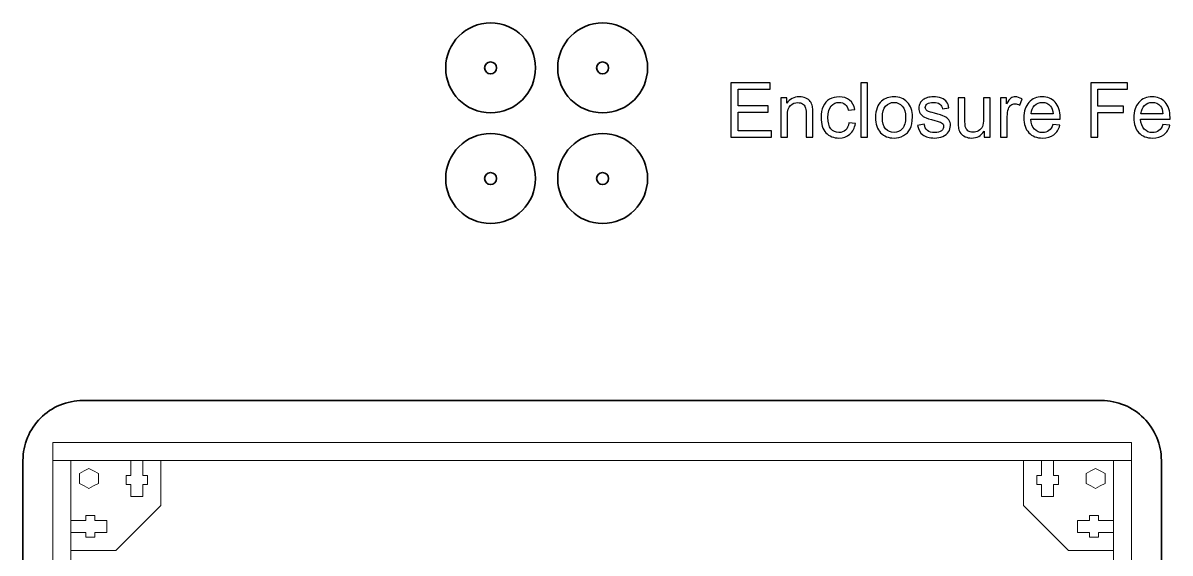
# Model space of a CAD drawing. Header units: centimetres. Extents: x 16 to 194, y -201 to 17.
# Drawn here: x 19.26 to 57.55, y -106.13 to -88.44 of the extents above; entities that cross this region are included whole.
import ezdxf

# ---------------------------------------------------------------- set-up
doc = ezdxf.new("R2010")
doc.units = ezdxf.units.CM
doc.header["$MEASUREMENT"] = 0
doc.layers.add('Layer 1', color=7, linetype='Continuous')

msp = doc.modelspace()

# ---------------------------------------------------------------- linework, layer by layer
at = {"layer": 'Layer 1', "color": 240, "lineweight": 9}
for points in [[(20.26528, -103.03964), (56.26528, -103.03964), (56.26528, -102.43966), (20.26528, -102.43966), (20.26528, -103.03964)], [(20.26528, -121.03964), (20.86528, -121.03964), (20.86528, -103.03964), (20.26528, -103.03964), (20.26528, -121.03964)], [(55.66528, -121.03964), (56.26528, -121.03964), (56.26528, -103.03964), (55.66528, -103.03964), (55.66528, -121.03964)]]:
    msp.add_lwpolyline(points, close=True, dxfattribs=at)
at = {"layer": 'Layer 1', "color": 250, "lineweight": 35}
for centre, major_axis in [((34.87474, -89.93981), (0, 1.5)), ((38.61394, -89.93981), (0, 1.5)), ((34.87474, -89.93981), (0, 0.2)), ((38.61394, -89.93981), (0, 0.2)), ((34.87474, -93.63138), (0, 1.5)), ((38.61394, -93.63138), (0, 1.5)), ((34.87474, -93.63138), (0, 0.2)), ((38.61394, -93.63138), (0, 0.2))]:
    msp.add_ellipse(centre, major_axis=major_axis, ratio=1, dxfattribs=at)
at = {"layer": 'Layer 1', "color": 250}
for points, knots in [([(42.89767, -92.25224), (42.89767, -92.25224), (42.89767, -90.4336), (42.89767, -90.4336), (42.89767, -90.4336), (44.21085, -90.4336), (44.21085, -90.4336), (44.21085, -90.4336), (44.21085, -90.64696), (44.21085, -90.64696), (44.21085, -90.64696), (43.13897, -90.64696), (43.13897, -90.64696), (43.13897, -90.64696), (43.13897, -91.20576), (43.13897, -91.20576), (43.13897, -91.20576), (44.14227, -91.20576), (44.14227, -91.20576), (44.14227, -91.20576), (44.14227, -91.41912), (44.14227, -91.41912), (44.14227, -91.41912), (43.13897, -91.41912), (43.13897, -91.41912), (43.13897, -91.41912), (43.13897, -92.03888), (43.13897, -92.03888), (43.13897, -92.03888), (44.25403, -92.03888), (44.25403, -92.03888), (44.25403, -92.03888), (44.25403, -92.25224), (44.25403, -92.25224), (44.25403, -92.25224), (42.89767, -92.25224), (42.89767, -92.25224)], [0, 0, 0, 0, 0.08333333, 0.08333333, 0.08333333, 0.16666667, 0.16666667, 0.16666667, 0.25, 0.25, 0.25, 0.33333333, 0.33333333, 0.33333333, 0.41666667, 0.41666667, 0.41666667, 0.5, 0.5, 0.5, 0.58333333, 0.58333333, 0.58333333, 0.66666667, 0.66666667, 0.66666667, 0.75, 0.75, 0.75, 0.83333333, 0.83333333, 0.83333333, 0.91666667, 0.91666667, 0.91666667, 1, 1, 1, 1]), ([(47.23641, -92.25224), (47.23641, -92.25224), (47.23641, -90.4336), (47.23641, -90.4336), (47.23641, -90.4336), (47.45993, -90.4336), (47.45993, -90.4336), (47.45993, -90.4336), (47.45993, -92.25224), (47.45993, -92.25224), (47.45993, -92.25224), (47.23641, -92.25224), (47.23641, -92.25224)], [0, 0, 0, 0, 0.25, 0.25, 0.25, 0.5, 0.5, 0.5, 0.75, 0.75, 0.75, 1, 1, 1, 1]), ([(54.90593, -92.25224), (54.90593, -92.25224), (54.90593, -90.4336), (54.90593, -90.4336), (54.90593, -90.4336), (56.13275, -90.4336), (56.13275, -90.4336), (56.13275, -90.4336), (56.13275, -90.64696), (56.13275, -90.64696), (56.13275, -90.64696), (55.14723, -90.64696), (55.14723, -90.64696), (55.14723, -90.64696), (55.14723, -91.21338), (55.14723, -91.21338), (55.14723, -91.21338), (56.00067, -91.21338), (56.00067, -91.21338), (56.00067, -91.21338), (56.00067, -91.42674), (56.00067, -91.42674), (56.00067, -91.42674), (55.14723, -91.42674), (55.14723, -91.42674), (55.14723, -91.42674), (55.14723, -92.25224), (55.14723, -92.25224), (55.14723, -92.25224), (54.90593, -92.25224), (54.90593, -92.25224)], [0, 0, 0, 0, 0.1, 0.1, 0.1, 0.2, 0.2, 0.2, 0.3, 0.3, 0.3, 0.4, 0.4, 0.4, 0.5, 0.5, 0.5, 0.6, 0.6, 0.6, 0.7, 0.7, 0.7, 0.8, 0.8, 0.8, 0.9, 0.9, 0.9, 1, 1, 1, 1]), ([(44.55883, -92.25224), (44.55883, -92.25224), (44.55883, -90.93398), (44.55883, -90.93398), (44.55883, -90.93398), (44.75949, -90.93398), (44.75949, -90.93398), (44.75949, -90.93398), (44.75949, -91.12109), (44.75949, -91.12109), (44.85601, -90.97758), (44.99571, -90.90604), (45.17817, -90.90604), (45.25775, -90.90604), (45.33057, -90.92043), (45.39703, -90.9488), (45.46349, -90.97716), (45.51345, -91.01484), (45.54647, -91.06098), (45.57949, -91.10712), (45.60277, -91.16216), (45.61589, -91.22566), (45.62394, -91.26714), (45.62817, -91.33953), (45.62817, -91.44283), (45.62817, -91.44283), (45.62817, -92.25224), (45.62817, -92.25224), (45.62817, -92.25224), (45.40465, -92.25224), (45.40465, -92.25224), (45.40465, -92.25224), (45.40465, -91.45129), (45.40465, -91.45129), (45.40465, -91.36028), (45.39618, -91.29212), (45.37883, -91.24725), (45.36147, -91.20237), (45.33057, -91.16639), (45.28654, -91.1393), (45.24251, -91.11263), (45.19044, -91.09908), (45.13118, -91.09908), (45.03635, -91.09908), (44.95465, -91.12914), (44.88564, -91.18967), (44.81664, -91.24979), (44.78235, -91.36451), (44.78235, -91.533), (44.78235, -91.533), (44.78235, -92.25224), (44.78235, -92.25224), (44.78235, -92.25224), (44.55883, -92.25224), (44.55883, -92.25224)], [0, 0, 0, 0, 0.05555556, 0.05555556, 0.05555556, 0.11111111, 0.11111111, 0.11111111, 0.16666667, 0.16666667, 0.16666667, 0.22222222, 0.22222222, 0.22222222, 0.27777778, 0.27777778, 0.27777778, 0.33333333, 0.33333333, 0.33333333, 0.38888889, 0.38888889, 0.38888889, 0.44444444, 0.44444444, 0.44444444, 0.5, 0.5, 0.5, 0.55555556, 0.55555556, 0.55555556, 0.61111111, 0.61111111, 0.61111111, 0.66666667, 0.66666667, 0.66666667, 0.72222222, 0.72222222, 0.72222222, 0.77777778, 0.77777778, 0.77777778, 0.83333333, 0.83333333, 0.83333333, 0.88888889, 0.88888889, 0.88888889, 0.94444444, 0.94444444, 0.94444444, 1, 1, 1, 1]), ([(46.83255, -91.76964), (46.83255, -91.76964), (47.05099, -91.80012), (47.05099, -91.80012), (47.02686, -91.9504), (46.9659, -92.06767), (46.86726, -92.15276), (46.76863, -92.23785), (46.64713, -92.28018), (46.50362, -92.28018), (46.3237, -92.28018), (46.17892, -92.22134), (46.0697, -92.10365), (45.96006, -91.98596), (45.90545, -91.81748), (45.90545, -91.59819), (45.90545, -91.45595), (45.92916, -91.33191), (45.97615, -91.22523), (46.02314, -91.11898), (46.09468, -91.03897), (46.1912, -90.98605), (46.2873, -90.93271), (46.39186, -90.90604), (46.50531, -90.90604), (46.64798, -90.90604), (46.76524, -90.94202), (46.85583, -91.01441), (46.94685, -91.0868), (47.00527, -91.18967), (47.03067, -91.3226), (47.03067, -91.3226), (46.81477, -91.35562), (46.81477, -91.35562), (46.79403, -91.26714), (46.75762, -91.20068), (46.7047, -91.15581), (46.65221, -91.11136), (46.58871, -91.08892), (46.5142, -91.08892), (46.4016, -91.08892), (46.31016, -91.12914), (46.23946, -91.20957), (46.16919, -91.29043), (46.13405, -91.41743), (46.13405, -91.59184), (46.13405, -91.76879), (46.16792, -91.89706), (46.23565, -91.97707), (46.30381, -92.05708), (46.39228, -92.0973), (46.50108, -92.0973), (46.58913, -92.0973), (46.66237, -92.07063), (46.72079, -92.01687), (46.77963, -91.96353), (46.81689, -91.88098), (46.83255, -91.76964)], [0, 0, 0, 0, 0.05263158, 0.05263158, 0.05263158, 0.10526316, 0.10526316, 0.10526316, 0.15789474, 0.15789474, 0.15789474, 0.21052632, 0.21052632, 0.21052632, 0.26315789, 0.26315789, 0.26315789, 0.31578947, 0.31578947, 0.31578947, 0.36842105, 0.36842105, 0.36842105, 0.42105263, 0.42105263, 0.42105263, 0.47368421, 0.47368421, 0.47368421, 0.52631579, 0.52631579, 0.52631579, 0.57894737, 0.57894737, 0.57894737, 0.63157895, 0.63157895, 0.63157895, 0.68421053, 0.68421053, 0.68421053, 0.73684211, 0.73684211, 0.73684211, 0.78947368, 0.78947368, 0.78947368, 0.84210526, 0.84210526, 0.84210526, 0.89473684, 0.89473684, 0.89473684, 0.94736842, 0.94736842, 0.94736842, 1, 1, 1, 1]), ([(47.72197, -91.59311), (47.72197, -91.34969), (47.7897, -91.16935), (47.92559, -91.05209), (48.03862, -90.95472), (48.17705, -90.90604), (48.34004, -90.90604), (48.5208, -90.90604), (48.66897, -90.96531), (48.78411, -91.08384), (48.89884, -91.20195), (48.95641, -91.36578), (48.95641, -91.57448), (48.95641, -91.74382), (48.93101, -91.87674), (48.88021, -91.97369), (48.82941, -92.07063), (48.75533, -92.14598), (48.65796, -92.19975), (48.56102, -92.25351), (48.45476, -92.28018), (48.34004, -92.28018), (48.15546, -92.28018), (48.00645, -92.22134), (47.89257, -92.10323), (47.7787, -91.98512), (47.72197, -91.81494), (47.72197, -91.59311)], [0, 0, 0, 0, 0.11111111, 0.11111111, 0.11111111, 0.22222222, 0.22222222, 0.22222222, 0.33333333, 0.33333333, 0.33333333, 0.44444444, 0.44444444, 0.44444444, 0.55555556, 0.55555556, 0.55555556, 0.66666667, 0.66666667, 0.66666667, 0.77777778, 0.77777778, 0.77777778, 0.88888889, 0.88888889, 0.88888889, 1, 1, 1, 1]), ([(47.95057, -91.59353), (47.95057, -91.76202), (47.9874, -91.88817), (48.06106, -91.97157), (48.13514, -92.05539), (48.22785, -92.0973), (48.34004, -92.0973), (48.45095, -92.0973), (48.54324, -92.05539), (48.61732, -91.97115), (48.69098, -91.8869), (48.72781, -91.75863), (48.72781, -91.58634), (48.72781, -91.42378), (48.69056, -91.30059), (48.61647, -91.21719), (48.54239, -91.13337), (48.4501, -91.09146), (48.34004, -91.09146), (48.22785, -91.09146), (48.13514, -91.13295), (48.06106, -91.21634), (47.9874, -91.29974), (47.95057, -91.42547), (47.95057, -91.59353)], [0, 0, 0, 0, 0.125, 0.125, 0.125, 0.25, 0.25, 0.25, 0.375, 0.375, 0.375, 0.5, 0.5, 0.5, 0.625, 0.625, 0.625, 0.75, 0.75, 0.75, 0.875, 0.875, 0.875, 1, 1, 1, 1]), ([(49.12955, -91.85854), (49.12955, -91.85854), (49.35053, -91.82298), (49.35053, -91.82298), (49.36281, -91.91146), (49.39752, -91.97919), (49.45425, -92.0266), (49.51097, -92.07359), (49.59056, -92.0973), (49.69216, -92.0973), (49.79503, -92.0973), (49.87123, -92.07656), (49.92118, -92.03465), (49.97071, -91.99316), (49.99569, -91.94405), (49.99569, -91.88775), (49.99569, -91.83737), (49.97325, -91.79758), (49.9288, -91.76879), (49.89748, -91.7489), (49.82128, -91.72392), (49.7002, -91.69302), (49.5368, -91.65195), (49.42377, -91.61639), (49.36027, -91.58634), (49.29719, -91.55586), (49.24935, -91.51437), (49.21676, -91.46103), (49.18416, -91.40811), (49.16765, -91.34927), (49.16765, -91.28492), (49.16765, -91.22608), (49.1812, -91.17189), (49.20787, -91.12194), (49.23496, -91.07199), (49.27137, -91.0305), (49.31751, -90.99748), (49.35222, -90.97208), (49.39964, -90.95049), (49.45933, -90.93271), (49.51944, -90.91493), (49.58336, -90.90604), (49.65194, -90.90604), (49.75524, -90.90604), (49.84583, -90.92086), (49.92372, -90.95091), (50.00204, -90.98055), (50.05961, -91.02119), (50.09687, -91.07199), (50.1337, -91.12321), (50.15952, -91.19137), (50.17349, -91.27688), (50.17349, -91.27688), (49.95505, -91.30736), (49.95505, -91.30736), (49.94531, -91.23878), (49.91653, -91.18502), (49.86911, -91.14649), (49.8217, -91.10797), (49.75481, -91.08892), (49.66803, -91.08892), (49.56601, -91.08892), (49.49277, -91.10585), (49.44917, -91.13972), (49.40556, -91.17359), (49.38355, -91.21338), (49.38355, -91.25868), (49.38355, -91.28746), (49.39244, -91.31371), (49.41064, -91.33699), (49.42885, -91.3607), (49.45721, -91.3806), (49.49616, -91.39626), (49.51859, -91.40473), (49.58379, -91.42378), (49.69301, -91.45341), (49.85049, -91.49532), (49.96055, -91.53003), (50.02321, -91.5567), (50.08586, -91.58337), (50.13497, -91.62274), (50.17053, -91.67354), (50.20651, -91.72477), (50.22429, -91.78827), (50.22429, -91.86447), (50.22429, -91.93855), (50.2027, -92.0084), (50.1591, -92.07402), (50.11549, -92.13963), (50.05284, -92.19043), (49.97114, -92.22642), (49.88901, -92.2624), (49.7963, -92.28018), (49.69301, -92.28018), (49.52198, -92.28018), (49.39117, -92.24462), (49.30142, -92.17392), (49.21168, -92.1028), (49.15453, -91.99782), (49.12955, -91.85854)], [0, 0, 0, 0, 0.03030303, 0.03030303, 0.03030303, 0.06060606, 0.06060606, 0.06060606, 0.09090909, 0.09090909, 0.09090909, 0.12121212, 0.12121212, 0.12121212, 0.15151515, 0.15151515, 0.15151515, 0.18181818, 0.18181818, 0.18181818, 0.21212121, 0.21212121, 0.21212121, 0.24242424, 0.24242424, 0.24242424, 0.27272727, 0.27272727, 0.27272727, 0.3030303, 0.3030303, 0.3030303, 0.33333333, 0.33333333, 0.33333333, 0.36363636, 0.36363636, 0.36363636, 0.39393939, 0.39393939, 0.39393939, 0.42424242, 0.42424242, 0.42424242, 0.45454545, 0.45454545, 0.45454545, 0.48484848, 0.48484848, 0.48484848, 0.51515152, 0.51515152, 0.51515152, 0.54545455, 0.54545455, 0.54545455, 0.57575758, 0.57575758, 0.57575758, 0.60606061, 0.60606061, 0.60606061, 0.63636364, 0.63636364, 0.63636364, 0.66666667, 0.66666667, 0.66666667, 0.6969697, 0.6969697, 0.6969697, 0.72727273, 0.72727273, 0.72727273, 0.75757576, 0.75757576, 0.75757576, 0.78787879, 0.78787879, 0.78787879, 0.81818182, 0.81818182, 0.81818182, 0.84848485, 0.84848485, 0.84848485, 0.87878788, 0.87878788, 0.87878788, 0.90909091, 0.90909091, 0.90909091, 0.93939394, 0.93939394, 0.93939394, 0.96969697, 0.96969697, 0.96969697, 1, 1, 1, 1]), ([(51.34951, -92.25224), (51.34951, -92.25224), (51.34951, -92.05624), (51.34951, -92.05624), (51.24706, -92.20567), (51.10821, -92.28018), (50.93253, -92.28018), (50.85506, -92.28018), (50.78267, -92.26536), (50.71536, -92.23573), (50.64805, -92.20567), (50.59809, -92.16842), (50.5655, -92.12355), (50.5329, -92.07825), (50.51004, -92.02322), (50.49692, -91.95802), (50.48803, -91.914), (50.48337, -91.84457), (50.48337, -91.74974), (50.48337, -91.74974), (50.48337, -90.93398), (50.48337, -90.93398), (50.48337, -90.93398), (50.70689, -90.93398), (50.70689, -90.93398), (50.70689, -90.93398), (50.70689, -91.66338), (50.70689, -91.66338), (50.70689, -91.7798), (50.71155, -91.85854), (50.72044, -91.89876), (50.73441, -91.9576), (50.76404, -92.00332), (50.80976, -92.03676), (50.85506, -92.07021), (50.91094, -92.08714), (50.97782, -92.08714), (51.04471, -92.08714), (51.10736, -92.07021), (51.16578, -92.03592), (51.2242, -92.00163), (51.26569, -91.95464), (51.29024, -91.89579), (51.31437, -91.83695), (51.32665, -91.75101), (51.32665, -91.63883), (51.32665, -91.63883), (51.32665, -90.93398), (51.32665, -90.93398), (51.32665, -90.93398), (51.55017, -90.93398), (51.55017, -90.93398), (51.55017, -90.93398), (51.55017, -92.25224), (51.55017, -92.25224), (51.55017, -92.25224), (51.34951, -92.25224), (51.34951, -92.25224)], [0, 0, 0, 0, 0.05263158, 0.05263158, 0.05263158, 0.10526316, 0.10526316, 0.10526316, 0.15789474, 0.15789474, 0.15789474, 0.21052632, 0.21052632, 0.21052632, 0.26315789, 0.26315789, 0.26315789, 0.31578947, 0.31578947, 0.31578947, 0.36842105, 0.36842105, 0.36842105, 0.42105263, 0.42105263, 0.42105263, 0.47368421, 0.47368421, 0.47368421, 0.52631579, 0.52631579, 0.52631579, 0.57894737, 0.57894737, 0.57894737, 0.63157895, 0.63157895, 0.63157895, 0.68421053, 0.68421053, 0.68421053, 0.73684211, 0.73684211, 0.73684211, 0.78947368, 0.78947368, 0.78947368, 0.84210526, 0.84210526, 0.84210526, 0.89473684, 0.89473684, 0.89473684, 0.94736842, 0.94736842, 0.94736842, 1, 1, 1, 1]), ([(51.89857, -92.25224), (51.89857, -92.25224), (51.89857, -90.93398), (51.89857, -90.93398), (51.89857, -90.93398), (52.09923, -90.93398), (52.09923, -90.93398), (52.09923, -90.93398), (52.09923, -91.13591), (52.09923, -91.13591), (52.15045, -91.04235), (52.19787, -90.98055), (52.24147, -90.95091), (52.28507, -90.92086), (52.33291, -90.90604), (52.38498, -90.90604), (52.46033, -90.90604), (52.53696, -90.92975), (52.61485, -90.97674), (52.61485, -90.97674), (52.53526, -91.1829), (52.53526, -91.1829), (52.48108, -91.15242), (52.42689, -91.13718), (52.3727, -91.13718), (52.32402, -91.13718), (52.28042, -91.152), (52.24189, -91.18121), (52.20337, -91.21042), (52.17585, -91.25106), (52.15934, -91.30313), (52.13437, -91.38229), (52.12209, -91.46907), (52.12209, -91.56348), (52.12209, -91.56348), (52.12209, -92.25224), (52.12209, -92.25224), (52.12209, -92.25224), (51.89857, -92.25224), (51.89857, -92.25224)], [0, 0, 0, 0, 0.07692308, 0.07692308, 0.07692308, 0.15384615, 0.15384615, 0.15384615, 0.23076923, 0.23076923, 0.23076923, 0.30769231, 0.30769231, 0.30769231, 0.38461538, 0.38461538, 0.38461538, 0.46153846, 0.46153846, 0.46153846, 0.53846154, 0.53846154, 0.53846154, 0.61538462, 0.61538462, 0.61538462, 0.69230769, 0.69230769, 0.69230769, 0.76923077, 0.76923077, 0.76923077, 0.84615385, 0.84615385, 0.84615385, 0.92307692, 0.92307692, 0.92307692, 1, 1, 1, 1]), ([(53.64609, -91.82552), (53.64609, -91.82552), (53.87723, -91.856), (53.87723, -91.856), (53.84125, -91.9902), (53.77394, -92.09476), (53.67572, -92.16884), (53.57751, -92.24293), (53.4522, -92.28018), (53.29938, -92.28018), (53.10719, -92.28018), (52.95479, -92.22091), (52.84218, -92.10238), (52.72957, -91.98427), (52.67327, -91.8179), (52.67327, -91.60412), (52.67327, -91.38314), (52.73, -91.21126), (52.84387, -91.08934), (52.95775, -90.967), (53.10549, -90.90604), (53.2871, -90.90604), (53.46279, -90.90604), (53.6063, -90.96573), (53.71763, -91.08553), (53.82897, -91.20534), (53.88485, -91.37382), (53.88485, -91.59099), (53.88485, -91.60412), (53.88443, -91.62401), (53.88358, -91.65026), (53.88358, -91.65026), (52.90187, -91.65026), (52.90187, -91.65026), (52.91034, -91.79462), (52.95098, -91.90553), (53.02464, -91.98215), (53.09787, -92.05878), (53.18974, -92.0973), (53.29938, -92.0973), (53.38108, -92.0973), (53.45093, -92.07571), (53.50851, -92.03253), (53.5665, -91.98935), (53.61222, -91.92035), (53.64609, -91.82552)], [0, 0, 0, 0, 0.06666667, 0.06666667, 0.06666667, 0.13333333, 0.13333333, 0.13333333, 0.2, 0.2, 0.2, 0.26666667, 0.26666667, 0.26666667, 0.33333333, 0.33333333, 0.33333333, 0.4, 0.4, 0.4, 0.46666667, 0.46666667, 0.46666667, 0.53333333, 0.53333333, 0.53333333, 0.6, 0.6, 0.6, 0.66666667, 0.66666667, 0.66666667, 0.73333333, 0.73333333, 0.73333333, 0.8, 0.8, 0.8, 0.86666667, 0.86666667, 0.86666667, 0.93333333, 0.93333333, 0.93333333, 1, 1, 1, 1]), ([(52.91457, -91.46738), (52.91457, -91.46738), (53.64863, -91.46738), (53.64863, -91.46738), (53.63889, -91.35647), (53.61053, -91.27349), (53.56439, -91.21804), (53.49369, -91.1321), (53.4014, -91.08892), (53.28837, -91.08892), (53.18593, -91.08892), (53.09999, -91.12321), (53.03014, -91.19179), (52.96071, -91.26037), (52.92219, -91.35223), (52.91457, -91.46738)], [0, 0, 0, 0, 0.2, 0.2, 0.2, 0.4, 0.4, 0.4, 0.6, 0.6, 0.6, 0.8, 0.8, 0.8, 1, 1, 1, 1]), ([(57.31597, -91.82552), (57.31597, -91.82552), (57.54711, -91.856), (57.54711, -91.856), (57.51113, -91.9902), (57.44382, -92.09476), (57.3456, -92.16884), (57.24739, -92.24293), (57.12208, -92.28018), (56.96926, -92.28018), (56.77707, -92.28018), (56.62467, -92.22091), (56.51206, -92.10238), (56.39945, -91.98427), (56.34315, -91.8179), (56.34315, -91.60412), (56.34315, -91.38314), (56.39988, -91.21126), (56.51375, -91.08934), (56.62763, -90.967), (56.77537, -90.90604), (56.95698, -90.90604), (57.13267, -90.90604), (57.27618, -90.96573), (57.38751, -91.08553), (57.49885, -91.20534), (57.55473, -91.37382), (57.55473, -91.59099), (57.55473, -91.60412), (57.55431, -91.62401), (57.55346, -91.65026), (57.55346, -91.65026), (56.57175, -91.65026), (56.57175, -91.65026), (56.58022, -91.79462), (56.62086, -91.90553), (56.69452, -91.98215), (56.76775, -92.05878), (56.85962, -92.0973), (56.96926, -92.0973), (57.05096, -92.0973), (57.12081, -92.07571), (57.17839, -92.03253), (57.23638, -91.98935), (57.2821, -91.92035), (57.31597, -91.82552)], [0, 0, 0, 0, 0.06666667, 0.06666667, 0.06666667, 0.13333333, 0.13333333, 0.13333333, 0.2, 0.2, 0.2, 0.26666667, 0.26666667, 0.26666667, 0.33333333, 0.33333333, 0.33333333, 0.4, 0.4, 0.4, 0.46666667, 0.46666667, 0.46666667, 0.53333333, 0.53333333, 0.53333333, 0.6, 0.6, 0.6, 0.66666667, 0.66666667, 0.66666667, 0.73333333, 0.73333333, 0.73333333, 0.8, 0.8, 0.8, 0.86666667, 0.86666667, 0.86666667, 0.93333333, 0.93333333, 0.93333333, 1, 1, 1, 1]), ([(56.58445, -91.46738), (56.58445, -91.46738), (57.31851, -91.46738), (57.31851, -91.46738), (57.30877, -91.35647), (57.28041, -91.27349), (57.23427, -91.21804), (57.16357, -91.1321), (57.07128, -91.08892), (56.95825, -91.08892), (56.85581, -91.08892), (56.76987, -91.12321), (56.70002, -91.19179), (56.63059, -91.26037), (56.59207, -91.35223), (56.58445, -91.46738)], [0, 0, 0, 0, 0.2, 0.2, 0.2, 0.4, 0.4, 0.4, 0.6, 0.6, 0.6, 0.8, 0.8, 0.8, 1, 1, 1, 1])]:
    msp.add_open_spline(points, degree=3, knots=knots, dxfattribs=at)
at = {"layer": 'Layer 1', "lineweight": 35}
msp.add_open_spline([(21.26418, -123.0405), (21.26418, -123.0405), (55.26418, -123.0405), (55.26418, -123.0405), (55.79495, -123.04016), (56.30385, -122.82899), (56.67892, -122.45344), (57.05399, -122.0779), (57.26452, -121.57126), (57.26418, -121.0405), (57.26418, -121.0405), (57.26418, -103.0405), (57.26418, -103.0405), (57.26385, -102.50973), (57.05268, -102.00083), (56.67713, -101.62576), (56.30158, -101.25069), (55.79495, -101.04016), (55.26418, -101.0405), (55.26418, -101.0405), (21.26418, -101.0405), (21.26418, -101.0405), (20.73341, -101.04083), (20.22452, -101.252), (19.84944, -101.62755), (19.47437, -102.00309), (19.26385, -102.50973), (19.26418, -103.0405), (19.26418, -103.0405), (19.26418, -121.0405), (19.26418, -121.0405), (19.26452, -121.57126), (19.47568, -122.08016), (19.85123, -122.45523), (20.22678, -122.8303), (20.73341, -123.04083), (21.26418, -123.0405)], degree=3, knots=[0, 0, 0, 0, 0.08333333, 0.08333333, 0.08333333, 0.16666667, 0.16666667, 0.16666667, 0.25, 0.25, 0.25, 0.33333333, 0.33333333, 0.33333333, 0.41666667, 0.41666667, 0.41666667, 0.5, 0.5, 0.5, 0.58333333, 0.58333333, 0.58333333, 0.66666667, 0.66666667, 0.66666667, 0.75, 0.75, 0.75, 0.83333333, 0.83333333, 0.83333333, 0.91666667, 0.91666667, 0.91666667, 1, 1, 1, 1], dxfattribs=at)
at = {"layer": 'Layer 1', "color": 240, "lineweight": 9}
for points, knots in [([(23.8643, -104.54111), (23.8643, -104.54111), (22.3644, -106.04013), (22.3644, -106.04013), (22.3644, -106.04013), (20.8644, -106.03981), (20.8644, -106.03981), (20.8644, -106.03981), (20.8644, -105.43967), (20.8644, -105.43967), (20.8644, -105.43967), (21.36433, -105.43967), (21.36433, -105.43967), (21.36433, -105.43967), (21.36433, -105.59907), (21.36433, -105.59907), (21.36433, -105.59907), (21.6653, -105.59973), (21.6653, -105.59973), (21.6653, -105.59973), (21.6653, -105.43998), (21.6653, -105.43998), (21.6653, -105.43998), (22.06518, -105.43998), (22.06518, -105.43998), (22.06518, -105.43998), (22.06518, -105.0411), (22.06518, -105.0411), (22.06518, -105.0411), (21.66499, -105.0411), (21.66499, -105.0411), (21.66499, -105.0411), (21.66499, -104.88102), (21.66499, -104.88102), (21.66499, -104.88102), (21.36569, -104.8807), (21.36569, -104.8807), (21.36569, -104.8807), (21.36569, -105.04041), (21.36569, -105.04041), (21.36569, -105.04041), (20.86528, -105.04041), (20.86528, -105.04041), (20.86528, -105.04041), (20.86528, -103.04079), (20.86528, -103.04079), (20.86528, -103.04079), (22.86487, -103.04079), (22.86487, -103.04079), (22.86487, -103.04079), (22.86487, -103.54078), (22.86487, -103.54078), (22.86487, -103.54078), (22.70511, -103.54078), (22.70511, -103.54078), (22.70511, -103.54078), (22.70511, -103.8401), (22.70511, -103.8401), (22.70511, -103.8401), (22.86485, -103.8401), (22.86485, -103.8401), (22.86485, -103.8401), (22.86485, -104.23996), (22.86485, -104.23996), (22.86485, -104.23996), (23.26504, -104.23996), (23.26504, -104.23996), (23.26504, -104.23996), (23.26504, -103.84109), (23.26504, -103.84109), (23.26504, -103.84109), (23.42443, -103.84109), (23.42443, -103.84109), (23.42443, -103.84109), (23.42443, -103.5411), (23.42443, -103.5411), (23.42443, -103.5411), (23.26436, -103.5411), (23.26436, -103.5411), (23.26436, -103.5411), (23.26436, -103.04135), (23.26436, -103.04135), (23.26436, -103.04135), (23.86381, -103.04135), (23.86381, -103.04135), (23.86381, -103.04135), (23.8643, -104.54111), (23.8643, -104.54111)], [0, 0, 0, 0, 0.03448276, 0.03448276, 0.03448276, 0.06896552, 0.06896552, 0.06896552, 0.10344828, 0.10344828, 0.10344828, 0.13793103, 0.13793103, 0.13793103, 0.17241379, 0.17241379, 0.17241379, 0.20689655, 0.20689655, 0.20689655, 0.24137931, 0.24137931, 0.24137931, 0.27586207, 0.27586207, 0.27586207, 0.31034483, 0.31034483, 0.31034483, 0.34482759, 0.34482759, 0.34482759, 0.37931034, 0.37931034, 0.37931034, 0.4137931, 0.4137931, 0.4137931, 0.44827586, 0.44827586, 0.44827586, 0.48275862, 0.48275862, 0.48275862, 0.51724138, 0.51724138, 0.51724138, 0.55172414, 0.55172414, 0.55172414, 0.5862069, 0.5862069, 0.5862069, 0.62068966, 0.62068966, 0.62068966, 0.65517241, 0.65517241, 0.65517241, 0.68965517, 0.68965517, 0.68965517, 0.72413793, 0.72413793, 0.72413793, 0.75862069, 0.75862069, 0.75862069, 0.79310345, 0.79310345, 0.79310345, 0.82758621, 0.82758621, 0.82758621, 0.86206897, 0.86206897, 0.86206897, 0.89655172, 0.89655172, 0.89655172, 0.93103448, 0.93103448, 0.93103448, 0.96551724, 0.96551724, 0.96551724, 1, 1, 1, 1]), ([(21.14728, -103.80799), (21.14728, -103.80799), (21.30573, -103.89174), (21.30573, -103.89174), (21.30573, -103.89174), (21.46418, -103.97549), (21.46418, -103.97549), (21.46418, -103.97549), (21.62263, -103.89174), (21.62263, -103.89174), (21.62263, -103.89174), (21.78108, -103.80799), (21.78108, -103.80799), (21.78108, -103.80799), (21.78108, -103.64049), (21.78108, -103.64049), (21.78108, -103.64049), (21.78108, -103.47299), (21.78108, -103.47299), (21.78108, -103.47299), (21.62263, -103.38924), (21.62263, -103.38924), (21.62263, -103.38924), (21.46418, -103.30549), (21.46418, -103.30549), (21.46418, -103.30549), (21.30573, -103.38924), (21.30573, -103.38924), (21.30573, -103.38924), (21.14728, -103.47299), (21.14728, -103.47299), (21.14728, -103.47299), (21.14728, -103.64049), (21.14728, -103.64049), (21.14728, -103.64049), (21.14728, -103.80799), (21.14728, -103.80799)], [0, 0, 0, 0, 0.08333333, 0.08333333, 0.08333333, 0.16666667, 0.16666667, 0.16666667, 0.25, 0.25, 0.25, 0.33333333, 0.33333333, 0.33333333, 0.41666667, 0.41666667, 0.41666667, 0.5, 0.5, 0.5, 0.58333333, 0.58333333, 0.58333333, 0.66666667, 0.66666667, 0.66666667, 0.75, 0.75, 0.75, 0.83333333, 0.83333333, 0.83333333, 0.91666667, 0.91666667, 0.91666667, 1, 1, 1, 1]), ([(21.14728, -103.80799), (21.14728, -103.80799), (21.30573, -103.89174), (21.30573, -103.89174), (21.30573, -103.89174), (21.46418, -103.97549), (21.46418, -103.97549), (21.46418, -103.97549), (21.62263, -103.89174), (21.62263, -103.89174), (21.62263, -103.89174), (21.78108, -103.80799), (21.78108, -103.80799), (21.78108, -103.80799), (21.78108, -103.64049), (21.78108, -103.64049), (21.78108, -103.64049), (21.78108, -103.47299), (21.78108, -103.47299), (21.78108, -103.47299), (21.62263, -103.38924), (21.62263, -103.38924), (21.62263, -103.38924), (21.46418, -103.30549), (21.46418, -103.30549), (21.46418, -103.30549), (21.30573, -103.38924), (21.30573, -103.38924), (21.30573, -103.38924), (21.14728, -103.47299), (21.14728, -103.47299), (21.14728, -103.47299), (21.14728, -103.64049), (21.14728, -103.64049), (21.14728, -103.64049), (21.14728, -103.80799), (21.14728, -103.80799)], [0, 0, 0, 0, 0.08333333, 0.08333333, 0.08333333, 0.16666667, 0.16666667, 0.16666667, 0.25, 0.25, 0.25, 0.33333333, 0.33333333, 0.33333333, 0.41666667, 0.41666667, 0.41666667, 0.5, 0.5, 0.5, 0.58333333, 0.58333333, 0.58333333, 0.66666667, 0.66666667, 0.66666667, 0.75, 0.75, 0.75, 0.83333333, 0.83333333, 0.83333333, 0.91666667, 0.91666667, 0.91666667, 1, 1, 1, 1]), ([(52.66626, -104.54111), (52.66626, -104.54111), (54.16616, -106.04013), (54.16616, -106.04013), (54.16616, -106.04013), (55.66616, -106.03981), (55.66616, -106.03981), (55.66616, -106.03981), (55.66616, -105.43967), (55.66616, -105.43967), (55.66616, -105.43967), (55.16623, -105.43967), (55.16623, -105.43967), (55.16623, -105.43967), (55.16623, -105.59907), (55.16623, -105.59907), (55.16623, -105.59907), (54.86526, -105.59973), (54.86526, -105.59973), (54.86526, -105.59973), (54.86526, -105.43998), (54.86526, -105.43998), (54.86526, -105.43998), (54.46538, -105.43998), (54.46538, -105.43998), (54.46538, -105.43998), (54.46538, -105.0411), (54.46538, -105.0411), (54.46538, -105.0411), (54.86557, -105.0411), (54.86557, -105.0411), (54.86557, -105.0411), (54.86557, -104.88102), (54.86557, -104.88102), (54.86557, -104.88102), (55.16487, -104.8807), (55.16487, -104.8807), (55.16487, -104.8807), (55.16487, -105.04041), (55.16487, -105.04041), (55.16487, -105.04041), (55.66528, -105.04041), (55.66528, -105.04041), (55.66528, -105.04041), (55.66528, -103.04079), (55.66528, -103.04079), (55.66528, -103.04079), (53.66569, -103.04079), (53.66569, -103.04079), (53.66569, -103.04079), (53.66569, -103.54078), (53.66569, -103.54078), (53.66569, -103.54078), (53.82545, -103.54078), (53.82545, -103.54078), (53.82545, -103.54078), (53.82545, -103.8401), (53.82545, -103.8401), (53.82545, -103.8401), (53.66571, -103.8401), (53.66571, -103.8401), (53.66571, -103.8401), (53.66571, -104.23996), (53.66571, -104.23996), (53.66571, -104.23996), (53.26552, -104.23996), (53.26552, -104.23996), (53.26552, -104.23996), (53.26552, -103.84109), (53.26552, -103.84109), (53.26552, -103.84109), (53.10613, -103.84109), (53.10613, -103.84109), (53.10613, -103.84109), (53.10613, -103.5411), (53.10613, -103.5411), (53.10613, -103.5411), (53.2662, -103.5411), (53.2662, -103.5411), (53.2662, -103.5411), (53.2662, -103.04135), (53.2662, -103.04135), (53.2662, -103.04135), (52.66675, -103.04135), (52.66675, -103.04135), (52.66675, -103.04135), (52.66626, -104.54111), (52.66626, -104.54111)], [0, 0, 0, 0, 0.03448276, 0.03448276, 0.03448276, 0.06896552, 0.06896552, 0.06896552, 0.10344828, 0.10344828, 0.10344828, 0.13793103, 0.13793103, 0.13793103, 0.17241379, 0.17241379, 0.17241379, 0.20689655, 0.20689655, 0.20689655, 0.24137931, 0.24137931, 0.24137931, 0.27586207, 0.27586207, 0.27586207, 0.31034483, 0.31034483, 0.31034483, 0.34482759, 0.34482759, 0.34482759, 0.37931034, 0.37931034, 0.37931034, 0.4137931, 0.4137931, 0.4137931, 0.44827586, 0.44827586, 0.44827586, 0.48275862, 0.48275862, 0.48275862, 0.51724138, 0.51724138, 0.51724138, 0.55172414, 0.55172414, 0.55172414, 0.5862069, 0.5862069, 0.5862069, 0.62068966, 0.62068966, 0.62068966, 0.65517241, 0.65517241, 0.65517241, 0.68965517, 0.68965517, 0.68965517, 0.72413793, 0.72413793, 0.72413793, 0.75862069, 0.75862069, 0.75862069, 0.79310345, 0.79310345, 0.79310345, 0.82758621, 0.82758621, 0.82758621, 0.86206897, 0.86206897, 0.86206897, 0.89655172, 0.89655172, 0.89655172, 0.93103448, 0.93103448, 0.93103448, 0.96551724, 0.96551724, 0.96551724, 1, 1, 1, 1]), ([(55.38328, -103.80799), (55.38328, -103.80799), (55.22483, -103.89174), (55.22483, -103.89174), (55.22483, -103.89174), (55.06638, -103.97549), (55.06638, -103.97549), (55.06638, -103.97549), (54.90793, -103.89174), (54.90793, -103.89174), (54.90793, -103.89174), (54.74948, -103.80799), (54.74948, -103.80799), (54.74948, -103.80799), (54.74948, -103.64049), (54.74948, -103.64049), (54.74948, -103.64049), (54.74948, -103.47299), (54.74948, -103.47299), (54.74948, -103.47299), (54.90793, -103.38924), (54.90793, -103.38924), (54.90793, -103.38924), (55.06638, -103.30549), (55.06638, -103.30549), (55.06638, -103.30549), (55.22483, -103.38924), (55.22483, -103.38924), (55.22483, -103.38924), (55.38328, -103.47299), (55.38328, -103.47299), (55.38328, -103.47299), (55.38328, -103.64049), (55.38328, -103.64049), (55.38328, -103.64049), (55.38328, -103.80799), (55.38328, -103.80799)], [0, 0, 0, 0, 0.08333333, 0.08333333, 0.08333333, 0.16666667, 0.16666667, 0.16666667, 0.25, 0.25, 0.25, 0.33333333, 0.33333333, 0.33333333, 0.41666667, 0.41666667, 0.41666667, 0.5, 0.5, 0.5, 0.58333333, 0.58333333, 0.58333333, 0.66666667, 0.66666667, 0.66666667, 0.75, 0.75, 0.75, 0.83333333, 0.83333333, 0.83333333, 0.91666667, 0.91666667, 0.91666667, 1, 1, 1, 1]), ([(55.38328, -103.80799), (55.38328, -103.80799), (55.22483, -103.89174), (55.22483, -103.89174), (55.22483, -103.89174), (55.06638, -103.97549), (55.06638, -103.97549), (55.06638, -103.97549), (54.90793, -103.89174), (54.90793, -103.89174), (54.90793, -103.89174), (54.74948, -103.80799), (54.74948, -103.80799), (54.74948, -103.80799), (54.74948, -103.64049), (54.74948, -103.64049), (54.74948, -103.64049), (54.74948, -103.47299), (54.74948, -103.47299), (54.74948, -103.47299), (54.90793, -103.38924), (54.90793, -103.38924), (54.90793, -103.38924), (55.06638, -103.30549), (55.06638, -103.30549), (55.06638, -103.30549), (55.22483, -103.38924), (55.22483, -103.38924), (55.22483, -103.38924), (55.38328, -103.47299), (55.38328, -103.47299), (55.38328, -103.47299), (55.38328, -103.64049), (55.38328, -103.64049), (55.38328, -103.64049), (55.38328, -103.80799), (55.38328, -103.80799)], [0, 0, 0, 0, 0.08333333, 0.08333333, 0.08333333, 0.16666667, 0.16666667, 0.16666667, 0.25, 0.25, 0.25, 0.33333333, 0.33333333, 0.33333333, 0.41666667, 0.41666667, 0.41666667, 0.5, 0.5, 0.5, 0.58333333, 0.58333333, 0.58333333, 0.66666667, 0.66666667, 0.66666667, 0.75, 0.75, 0.75, 0.83333333, 0.83333333, 0.83333333, 0.91666667, 0.91666667, 0.91666667, 1, 1, 1, 1])]:
    msp.add_open_spline(points, degree=3, knots=knots, dxfattribs=at)

doc.saveas('drawing.dxf')
